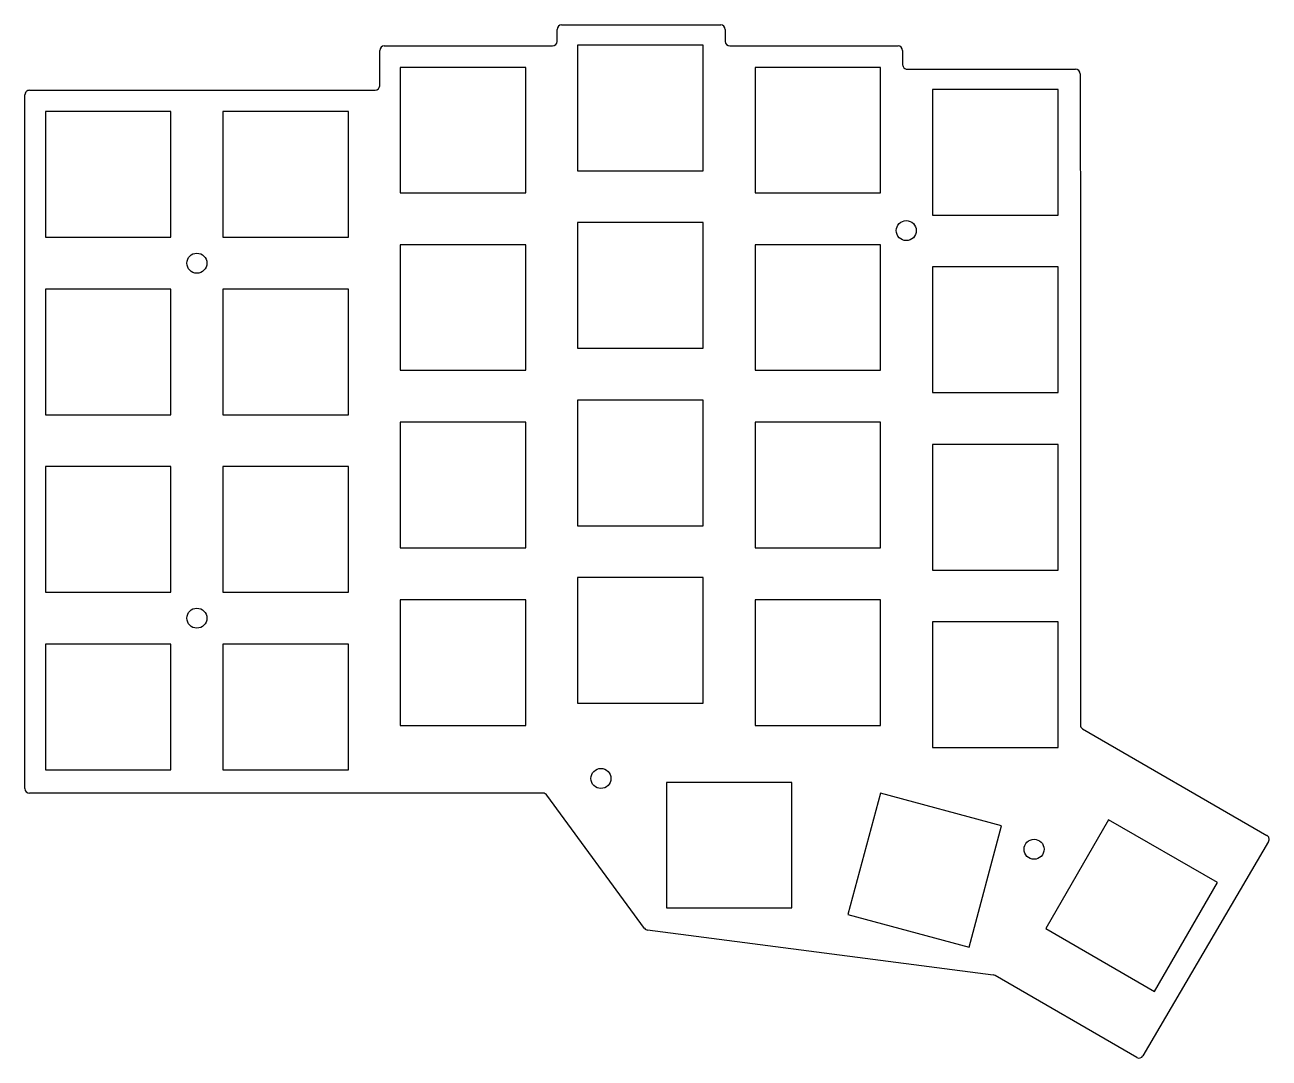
# Model space of a CAD drawing. Header units: millimetres. Extents: x 91 to 228, y -139 to -25.
import ezdxf

# ---------------------------------------------------------------- set-up
doc = ezdxf.new("R2010")
doc.units = ezdxf.units.MM

msp = doc.modelspace()

# ---------------------------------------------------------------- linework, layer by layer
for p, q in [((149.34, -26.88), (149.34, -25.57)), ((149.84, -25.07), (167.32, -25.07)), ((167.82, -25.57), (167.82, -26.88)), ((165.4, -27.29), (151.6, -27.29)), ((151.6, -27.29), (151.6, -41.09)), ((165.4, -41.09), (165.4, -27.29)), ((129.84, -31.75), (129.84, -27.88)), ((130.34, -27.38), (148.84, -27.38)), ((168.32, -27.38), (186.82, -27.38)), ((187.32, -27.88), (187.32, -29.44)), ((145.9, -29.73), (132.1, -29.73)), ((132.1, -29.73), (132.1, -43.52)), ((145.9, -43.52), (145.9, -29.73)), ((184.9, -29.73), (171.1, -29.73)), ((171.1, -29.73), (171.1, -43.52)), ((184.9, -43.52), (184.9, -29.73)), ((187.82, -29.94), (206.32, -29.94)), ((206.82, -30.44), (206.85, -51.75)), ((90.85, -108.98), (90.85, -32.75)), ((91.35, -32.25), (129.34, -32.25)), ((204.4, -32.16), (190.6, -32.16)), ((190.6, -32.16), (190.6, -45.96)), ((204.4, -45.96), (204.4, -32.16)), ((106.9, -34.6), (93.1, -34.6)), ((93.1, -34.6), (93.1, -48.4)), ((106.9, -48.4), (106.9, -34.6)), ((126.4, -34.6), (112.6, -34.6)), ((112.6, -34.6), (112.6, -48.4)), ((126.4, -48.4), (126.4, -34.6)), ((151.6, -41.09), (165.4, -41.09)), ((132.1, -43.52), (145.9, -43.52)), ((171.1, -43.52), (184.9, -43.52)), ((190.6, -45.96), (204.4, -45.96)), ((165.4, -46.79), (151.6, -46.79)), ((151.6, -46.79), (151.6, -60.59)), ((165.4, -60.59), (165.4, -46.79)), ((93.1, -48.4), (106.9, -48.4)), ((112.6, -48.4), (126.4, -48.4)), ((145.9, -49.23), (132.1, -49.23)), ((132.1, -49.23), (132.1, -63.02)), ((145.9, -63.02), (145.9, -49.23)), ((184.9, -49.23), (171.1, -49.23)), ((171.1, -49.23), (171.1, -63.02)), ((184.9, -63.02), (184.9, -49.23)), ((204.4, -51.66), (190.6, -51.66)), ((190.6, -51.66), (190.6, -65.46)), ((204.4, -65.46), (204.4, -51.66)), ((206.85, -51.75), (206.85, -101.98)), ((106.9, -54.1), (93.1, -54.1)), ((93.1, -54.1), (93.1, -67.9)), ((106.9, -67.9), (106.9, -54.1)), ((126.4, -54.1), (112.6, -54.1)), ((112.6, -54.1), (112.6, -67.9)), ((126.4, -67.9), (126.4, -54.1)), ((151.6, -60.59), (165.4, -60.59)), ((132.1, -63.02), (145.9, -63.02)), ((171.1, -63.02), (184.9, -63.02)), ((190.6, -65.46), (204.4, -65.46)), ((165.4, -66.29), (151.6, -66.29)), ((151.6, -66.29), (151.6, -80.09)), ((165.4, -80.09), (165.4, -66.29)), ((93.1, -67.9), (106.9, -67.9)), ((112.6, -67.9), (126.4, -67.9)), ((145.9, -68.72), (132.1, -68.72)), ((132.1, -68.72), (132.1, -82.53)), ((145.9, -82.53), (145.9, -68.72)), ((184.9, -68.72), (171.1, -68.72)), ((171.1, -68.72), (171.1, -82.53)), ((184.9, -82.53), (184.9, -68.72)), ((204.4, -71.16), (190.6, -71.16)), ((190.6, -71.16), (190.6, -84.96)), ((204.4, -84.96), (204.4, -71.16)), ((106.9, -73.6), (93.1, -73.6)), ((93.1, -73.6), (93.1, -87.4)), ((106.9, -87.4), (106.9, -73.6)), ((126.4, -73.6), (112.6, -73.6)), ((112.6, -73.6), (112.6, -87.4)), ((126.4, -87.4), (126.4, -73.6)), ((151.6, -80.09), (165.4, -80.09)), ((132.1, -82.53), (145.9, -82.53)), ((171.1, -82.53), (184.9, -82.53)), ((165.4, -85.79), (151.6, -85.79)), ((151.6, -85.79), (151.6, -99.59)), ((165.4, -99.59), (165.4, -85.79)), ((190.6, -84.96), (204.4, -84.96)), ((93.1, -87.4), (106.9, -87.4)), ((112.6, -87.4), (126.4, -87.4)), ((145.9, -88.22), (132.1, -88.22)), ((132.1, -88.22), (132.1, -102.03)), ((145.9, -102.03), (145.9, -88.22)), ((184.9, -88.22), (171.1, -88.22)), ((171.1, -88.22), (171.1, -102.03)), ((184.9, -102.03), (184.9, -88.22)), ((204.4, -90.66), (190.6, -90.66)), ((190.6, -90.66), (190.6, -104.46)), ((204.4, -104.46), (204.4, -90.66)), ((106.9, -93.1), (93.1, -93.1)), ((93.1, -93.1), (93.1, -106.9)), ((106.9, -106.9), (106.9, -93.1)), ((126.4, -93.1), (112.6, -93.1)), ((112.6, -93.1), (112.6, -106.9)), ((126.4, -106.9), (126.4, -93.1)), ((151.6, -99.59), (165.4, -99.59)), ((132.1, -102.03), (145.9, -102.03)), ((171.1, -102.03), (184.9, -102.03)), ((207.1, -102.42), (227.35, -114.11)), ((190.6, -104.46), (204.4, -104.46)), ((93.1, -106.9), (106.9, -106.9)), ((112.6, -106.9), (126.4, -106.9)), ((175.15, -108.29), (161.35, -108.29)), ((161.35, -108.29), (161.35, -122.09)), ((175.15, -122.09), (175.15, -108.29)), ((147.82, -109.48), (91.35, -109.48)), ((158.95, -124.33), (148.22, -109.69)), ((184.87, -109.49), (181.3, -122.82)), ((198.2, -113.06), (184.87, -109.49)), ((194.63, -126.39), (198.2, -113.06)), ((209.95, -112.41), (203.05, -124.36)), ((221.91, -119.31), (209.95, -112.41)), ((227.53, -114.79), (213.73, -138.34)), ((215.01, -131.26), (221.91, -119.31)), ((161.35, -122.09), (175.15, -122.09)), ((181.3, -122.82), (194.63, -126.39)), ((203.05, -124.36), (215.01, -131.26)), ((197.28, -129.46), (159.29, -124.53)), ((213.05, -138.52), (197.47, -129.52))]:
    msp.add_line(p, q)
for centre in [(187.72, -47.67), (109.75, -51.25), (109.75, -90.25), (154.16, -107.86), (201.76, -115.64)]:
    msp.add_circle(centre, 1.1)
for centre, start, end in [((149.84, -25.57), 90, 180), ((167.32, -25.57), 0, 90), ((148.84, -26.88), 270, 0), ((168.32, -26.88), 180, 270), ((130.34, -27.88), 90, 180), ((186.82, -27.88), 0, 90), ((187.82, -29.44), 180, 270.0044), ((206.32, -30.44), 0.0709, 90.0044), ((91.35, -32.75), 90.0015, 180.0015), ((129.34, -31.75), 270.0015, 0), ((206.35, -51.75), 0, 0.0709), ((207.35, -101.98), 180, 240), ((91.35, -108.98), 180.0015, 269.9975), ((147.82, -109.98), 36.2327, 89.9975), ((227.1, -114.54), 329.6354, 60), ((159.35, -124.03), 216.2327, 262.605), ((197.22, -129.95), 60, 82.605), ((213.3, -138.09), 240, 329.6354)]:
    msp.add_arc(centre, 0.5, start, end)

doc.saveas('drawing.dxf')
